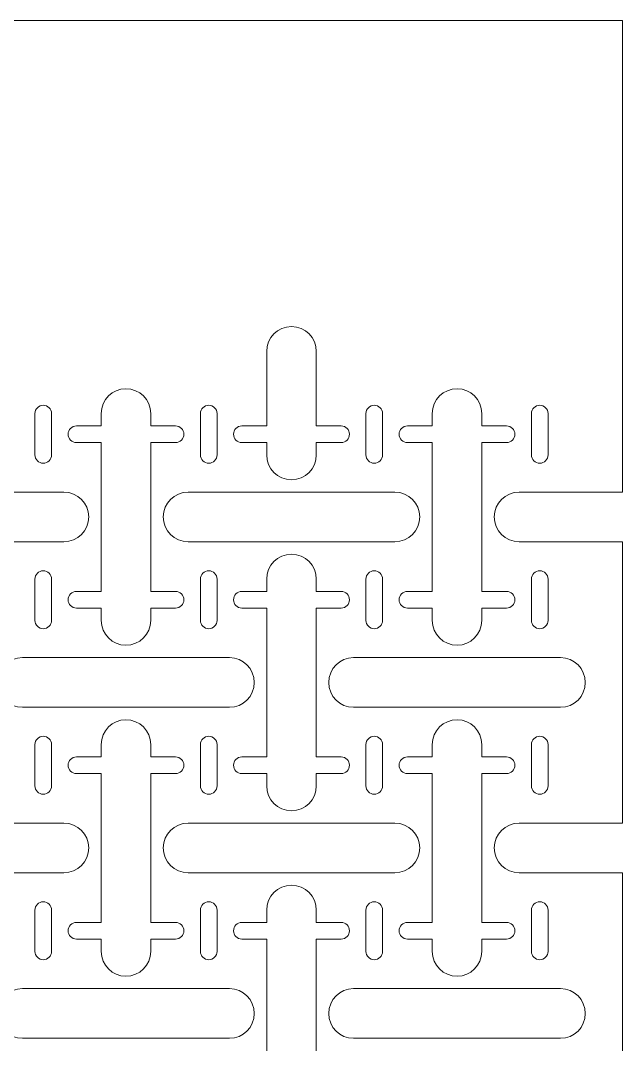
# Model space of a CAD drawing. Header units: metres. Extents: x 0 to 140, y 0 to 240.
# Drawn here: x 103.6 to 140, y 178.1 to 240 of the extents above; entities that cross this region are included whole.
import ezdxf

# ---------------------------------------------------------------- set-up
doc = ezdxf.new("R2010")
doc.units = ezdxf.units.M
doc.layers.add('TOP', color=1, linetype='Continuous', lineweight=0)

msp = doc.modelspace()

# ---------------------------------------------------------------- linework, layer by layer
at = {"layer": 'TOP'}
for p, q in [((140, 240), (0, 240)), ((140, 211.5), (140, 240)), ((118.5, 215.5), (118.5, 220)), ((121.5, 215.5), (121.5, 220)), ((104.5, 213.75), (104.5, 216.25)), ((104.5, 213.75), (104.5, 216.25)), ((104.5, 213.75), (104.5, 216.25)), ((104.5, 213.75), (104.5, 216.25)), ((104.5, 213.75), (104.5, 216.25)), ((104.5, 213.75), (104.5, 216.25)), ((104.5, 213.75), (104.5, 216.25)), ((104.5, 213.75), (104.5, 216.25)), ((104.5, 213.75), (104.5, 216.25)), ((104.5, 213.75), (104.5, 216.25)), ((104.5, 213.75), (104.5, 216.25)), ((104.5, 213.75), (104.5, 216.25)), ((104.5, 213.75), (104.5, 216.25)), ((105.5, 213.75), (105.5, 216.25)), ((105.5, 213.75), (105.5, 216.25)), ((105.5, 213.75), (105.5, 216.25)), ((105.5, 213.75), (105.5, 216.25)), ((105.5, 213.75), (105.5, 216.25)), ((105.5, 213.75), (105.5, 216.25)), ((105.5, 213.75), (105.5, 216.25)), ((105.5, 213.75), (105.5, 216.25)), ((105.5, 213.75), (105.5, 216.25)), ((105.5, 213.75), (105.5, 216.25)), ((105.5, 213.75), (105.5, 216.25)), ((105.5, 213.75), (105.5, 216.25)), ((105.5, 213.75), (105.5, 216.25)), ((108.5, 215.5), (108.5, 216.25)), ((111.5, 215.5), (111.5, 216.25)), ((114.5, 213.75), (114.5, 216.25)), ((114.5, 213.75), (114.5, 216.25)), ((114.5, 213.75), (114.5, 216.25)), ((114.5, 213.75), (114.5, 216.25)), ((114.5, 213.75), (114.5, 216.25)), ((114.5, 213.75), (114.5, 216.25)), ((114.5, 213.75), (114.5, 216.25)), ((114.5, 213.75), (114.5, 216.25)), ((114.5, 213.75), (114.5, 216.25)), ((114.5, 213.75), (114.5, 216.25)), ((114.5, 213.75), (114.5, 216.25)), ((114.5, 213.75), (114.5, 216.25)), ((114.5, 213.75), (114.5, 216.25)), ((115.5, 213.75), (115.5, 216.25)), ((115.5, 213.75), (115.5, 216.25)), ((115.5, 213.75), (115.5, 216.25)), ((115.5, 213.75), (115.5, 216.25)), ((115.5, 213.75), (115.5, 216.25)), ((115.5, 213.75), (115.5, 216.25)), ((115.5, 213.75), (115.5, 216.25)), ((115.5, 213.75), (115.5, 216.25)), ((115.5, 213.75), (115.5, 216.25)), ((115.5, 213.75), (115.5, 216.25)), ((115.5, 213.75), (115.5, 216.25)), ((115.5, 213.75), (115.5, 216.25)), ((115.5, 213.75), (115.5, 216.25)), ((124.5, 213.75), (124.5, 216.25)), ((124.5, 213.75), (124.5, 216.25)), ((124.5, 213.75), (124.5, 216.25)), ((124.5, 213.75), (124.5, 216.25)), ((124.5, 213.75), (124.5, 216.25)), ((124.5, 213.75), (124.5, 216.25)), ((124.5, 213.75), (124.5, 216.25)), ((124.5, 213.75), (124.5, 216.25)), ((124.5, 213.75), (124.5, 216.25)), ((124.5, 213.75), (124.5, 216.25)), ((124.5, 213.75), (124.5, 216.25)), ((124.5, 213.75), (124.5, 216.25)), ((124.5, 213.75), (124.5, 216.25)), ((125.5, 213.75), (125.5, 216.25)), ((125.5, 213.75), (125.5, 216.25)), ((125.5, 213.75), (125.5, 216.25)), ((125.5, 213.75), (125.5, 216.25)), ((125.5, 213.75), (125.5, 216.25)), ((125.5, 213.75), (125.5, 216.25)), ((125.5, 213.75), (125.5, 216.25)), ((125.5, 213.75), (125.5, 216.25)), ((125.5, 213.75), (125.5, 216.25)), ((125.5, 213.75), (125.5, 216.25)), ((125.5, 213.75), (125.5, 216.25)), ((125.5, 213.75), (125.5, 216.25)), ((125.5, 213.75), (125.5, 216.25)), ((128.5, 215.5), (128.5, 216.25)), ((131.5, 215.5), (131.5, 216.25)), ((134.5, 213.75), (134.5, 216.25)), ((134.5, 213.75), (134.5, 216.25)), ((134.5, 213.75), (134.5, 216.25)), ((134.5, 213.75), (134.5, 216.25)), ((134.5, 213.75), (134.5, 216.25)), ((134.5, 213.75), (134.5, 216.25)), ((134.5, 213.75), (134.5, 216.25)), ((134.5, 213.75), (134.5, 216.25)), ((134.5, 213.75), (134.5, 216.25)), ((134.5, 213.75), (134.5, 216.25)), ((134.5, 213.75), (134.5, 216.25)), ((134.5, 213.75), (134.5, 216.25)), ((134.5, 213.75), (134.5, 216.25)), ((135.5, 213.75), (135.5, 216.25)), ((135.5, 213.75), (135.5, 216.25)), ((135.5, 213.75), (135.5, 216.25)), ((135.5, 213.75), (135.5, 216.25)), ((135.5, 213.75), (135.5, 216.25)), ((135.5, 213.75), (135.5, 216.25)), ((135.5, 213.75), (135.5, 216.25)), ((135.5, 213.75), (135.5, 216.25)), ((135.5, 213.75), (135.5, 216.25)), ((135.5, 213.75), (135.5, 216.25)), ((135.5, 213.75), (135.5, 216.25)), ((135.5, 213.75), (135.5, 216.25)), ((135.5, 213.75), (135.5, 216.25)), ((107, 215.5), (108.5, 215.5)), ((113, 215.5), (111.5, 215.5)), ((117, 215.5), (118.5, 215.5)), ((123, 215.5), (121.5, 215.5)), ((127, 215.5), (128.5, 215.5)), ((133, 215.5), (131.5, 215.5)), ((108.5, 214.5), (107, 214.5)), ((108.5, 205.5), (108.5, 214.5)), ((111.5, 205.5), (111.5, 214.5)), ((111.5, 214.5), (113, 214.5)), ((118.5, 214.5), (117, 214.5)), ((118.5, 213.75), (118.5, 214.5)), ((121.5, 213.75), (121.5, 214.5)), ((121.5, 214.5), (123, 214.5)), ((128.5, 214.5), (127, 214.5)), ((128.5, 205.5), (128.5, 214.5)), ((131.5, 205.5), (131.5, 214.5)), ((131.5, 214.5), (133, 214.5)), ((93.75, 211.5), (106.25, 211.5)), ((113.75, 211.5), (126.25, 211.5)), ((133.75, 211.5), (140, 211.5)), ((93.75, 208.5), (106.25, 208.5)), ((113.75, 208.5), (126.25, 208.5)), ((133.75, 208.5), (140, 208.5)), ((140, 191.5), (140, 208.5)), ((104.5, 203.75), (104.5, 206.25)), ((104.5, 203.75), (104.5, 206.25)), ((104.5, 203.75), (104.5, 206.25)), ((104.5, 203.75), (104.5, 206.25)), ((104.5, 203.75), (104.5, 206.25)), ((104.5, 203.75), (104.5, 206.25)), ((104.5, 203.75), (104.5, 206.25)), ((104.5, 203.75), (104.5, 206.25)), ((104.5, 203.75), (104.5, 206.25)), ((104.5, 203.75), (104.5, 206.25)), ((104.5, 203.75), (104.5, 206.25)), ((104.5, 203.75), (104.5, 206.25)), ((104.5, 203.75), (104.5, 206.25)), ((105.5, 203.75), (105.5, 206.25)), ((105.5, 203.75), (105.5, 206.25)), ((105.5, 203.75), (105.5, 206.25)), ((105.5, 203.75), (105.5, 206.25)), ((105.5, 203.75), (105.5, 206.25)), ((105.5, 203.75), (105.5, 206.25)), ((105.5, 203.75), (105.5, 206.25)), ((105.5, 203.75), (105.5, 206.25)), ((105.5, 203.75), (105.5, 206.25)), ((105.5, 203.75), (105.5, 206.25)), ((105.5, 203.75), (105.5, 206.25)), ((105.5, 203.75), (105.5, 206.25)), ((105.5, 203.75), (105.5, 206.25)), ((114.5, 203.75), (114.5, 206.25)), ((114.5, 203.75), (114.5, 206.25)), ((114.5, 203.75), (114.5, 206.25)), ((114.5, 203.75), (114.5, 206.25)), ((114.5, 203.75), (114.5, 206.25)), ((114.5, 203.75), (114.5, 206.25)), ((114.5, 203.75), (114.5, 206.25)), ((114.5, 203.75), (114.5, 206.25)), ((114.5, 203.75), (114.5, 206.25)), ((114.5, 203.75), (114.5, 206.25)), ((114.5, 203.75), (114.5, 206.25)), ((114.5, 203.75), (114.5, 206.25)), ((114.5, 203.75), (114.5, 206.25)), ((115.5, 203.75), (115.5, 206.25)), ((115.5, 203.75), (115.5, 206.25)), ((115.5, 203.75), (115.5, 206.25)), ((115.5, 203.75), (115.5, 206.25)), ((115.5, 203.75), (115.5, 206.25)), ((115.5, 203.75), (115.5, 206.25)), ((115.5, 203.75), (115.5, 206.25)), ((115.5, 203.75), (115.5, 206.25)), ((115.5, 203.75), (115.5, 206.25)), ((115.5, 203.75), (115.5, 206.25)), ((115.5, 203.75), (115.5, 206.25)), ((115.5, 203.75), (115.5, 206.25)), ((115.5, 203.75), (115.5, 206.25)), ((118.5, 205.5), (118.5, 206.25)), ((121.5, 205.5), (121.5, 206.25)), ((124.5, 203.75), (124.5, 206.25)), ((124.5, 203.75), (124.5, 206.25)), ((124.5, 203.75), (124.5, 206.25)), ((124.5, 203.75), (124.5, 206.25)), ((124.5, 203.75), (124.5, 206.25)), ((124.5, 203.75), (124.5, 206.25)), ((124.5, 203.75), (124.5, 206.25)), ((124.5, 203.75), (124.5, 206.25)), ((124.5, 203.75), (124.5, 206.25)), ((124.5, 203.75), (124.5, 206.25)), ((124.5, 203.75), (124.5, 206.25)), ((124.5, 203.75), (124.5, 206.25)), ((124.5, 203.75), (124.5, 206.25)), ((125.5, 203.75), (125.5, 206.25)), ((125.5, 203.75), (125.5, 206.25)), ((125.5, 203.75), (125.5, 206.25)), ((125.5, 203.75), (125.5, 206.25)), ((125.5, 203.75), (125.5, 206.25)), ((125.5, 203.75), (125.5, 206.25)), ((125.5, 203.75), (125.5, 206.25)), ((125.5, 203.75), (125.5, 206.25)), ((125.5, 203.75), (125.5, 206.25)), ((125.5, 203.75), (125.5, 206.25)), ((125.5, 203.75), (125.5, 206.25)), ((125.5, 203.75), (125.5, 206.25)), ((125.5, 203.75), (125.5, 206.25)), ((134.5, 203.75), (134.5, 206.25)), ((134.5, 203.75), (134.5, 206.25)), ((134.5, 203.75), (134.5, 206.25)), ((134.5, 203.75), (134.5, 206.25)), ((134.5, 203.75), (134.5, 206.25)), ((134.5, 203.75), (134.5, 206.25)), ((134.5, 203.75), (134.5, 206.25)), ((134.5, 203.75), (134.5, 206.25)), ((134.5, 203.75), (134.5, 206.25)), ((134.5, 203.75), (134.5, 206.25)), ((134.5, 203.75), (134.5, 206.25)), ((134.5, 203.75), (134.5, 206.25)), ((134.5, 203.75), (134.5, 206.25)), ((135.5, 203.75), (135.5, 206.25)), ((135.5, 203.75), (135.5, 206.25)), ((135.5, 203.75), (135.5, 206.25)), ((135.5, 203.75), (135.5, 206.25)), ((135.5, 203.75), (135.5, 206.25)), ((135.5, 203.75), (135.5, 206.25)), ((135.5, 203.75), (135.5, 206.25)), ((135.5, 203.75), (135.5, 206.25)), ((135.5, 203.75), (135.5, 206.25)), ((135.5, 203.75), (135.5, 206.25)), ((135.5, 203.75), (135.5, 206.25)), ((135.5, 203.75), (135.5, 206.25)), ((135.5, 203.75), (135.5, 206.25)), ((107, 205.5), (108.5, 205.5)), ((113, 205.5), (111.5, 205.5)), ((117, 205.5), (118.5, 205.5)), ((123, 205.5), (121.5, 205.5)), ((127, 205.5), (128.5, 205.5)), ((133, 205.5), (131.5, 205.5)), ((108.5, 204.5), (107, 204.5)), ((108.5, 203.75), (108.5, 204.5)), ((111.5, 203.75), (111.5, 204.5)), ((111.5, 204.5), (113, 204.5)), ((118.5, 204.5), (117, 204.5)), ((118.5, 195.5), (118.5, 204.5)), ((121.5, 195.5), (121.5, 204.5)), ((121.5, 204.5), (123, 204.5)), ((128.5, 204.5), (127, 204.5)), ((128.5, 203.75), (128.5, 204.5)), ((131.5, 203.75), (131.5, 204.5)), ((131.5, 204.5), (133, 204.5)), ((103.75, 201.5), (116.25, 201.5)), ((123.75, 201.5), (136.25, 201.5)), ((103.75, 198.5), (116.25, 198.5)), ((123.75, 198.5), (136.25, 198.5)), ((104.5, 193.75), (104.5, 196.25)), ((104.5, 193.75), (104.5, 196.25)), ((104.5, 193.75), (104.5, 196.25)), ((104.5, 193.75), (104.5, 196.25)), ((104.5, 193.75), (104.5, 196.25)), ((104.5, 193.75), (104.5, 196.25)), ((104.5, 193.75), (104.5, 196.25)), ((104.5, 193.75), (104.5, 196.25)), ((104.5, 193.75), (104.5, 196.25)), ((104.5, 193.75), (104.5, 196.25)), ((104.5, 193.75), (104.5, 196.25)), ((104.5, 193.75), (104.5, 196.25)), ((104.5, 193.75), (104.5, 196.25)), ((105.5, 193.75), (105.5, 196.25)), ((105.5, 193.75), (105.5, 196.25)), ((105.5, 193.75), (105.5, 196.25)), ((105.5, 193.75), (105.5, 196.25)), ((105.5, 193.75), (105.5, 196.25)), ((105.5, 193.75), (105.5, 196.25)), ((105.5, 193.75), (105.5, 196.25)), ((105.5, 193.75), (105.5, 196.25)), ((105.5, 193.75), (105.5, 196.25)), ((105.5, 193.75), (105.5, 196.25)), ((105.5, 193.75), (105.5, 196.25)), ((105.5, 193.75), (105.5, 196.25)), ((105.5, 193.75), (105.5, 196.25)), ((108.5, 195.5), (108.5, 196.25)), ((111.5, 195.5), (111.5, 196.25)), ((114.5, 193.75), (114.5, 196.25)), ((114.5, 193.75), (114.5, 196.25)), ((114.5, 193.75), (114.5, 196.25)), ((114.5, 193.75), (114.5, 196.25)), ((114.5, 193.75), (114.5, 196.25)), ((114.5, 193.75), (114.5, 196.25)), ((114.5, 193.75), (114.5, 196.25)), ((114.5, 193.75), (114.5, 196.25)), ((114.5, 193.75), (114.5, 196.25)), ((114.5, 193.75), (114.5, 196.25)), ((114.5, 193.75), (114.5, 196.25)), ((114.5, 193.75), (114.5, 196.25)), ((114.5, 193.75), (114.5, 196.25)), ((115.5, 193.75), (115.5, 196.25)), ((115.5, 193.75), (115.5, 196.25)), ((115.5, 193.75), (115.5, 196.25)), ((115.5, 193.75), (115.5, 196.25)), ((115.5, 193.75), (115.5, 196.25)), ((115.5, 193.75), (115.5, 196.25)), ((115.5, 193.75), (115.5, 196.25)), ((115.5, 193.75), (115.5, 196.25)), ((115.5, 193.75), (115.5, 196.25)), ((115.5, 193.75), (115.5, 196.25)), ((115.5, 193.75), (115.5, 196.25)), ((115.5, 193.75), (115.5, 196.25)), ((115.5, 193.75), (115.5, 196.25)), ((124.5, 193.75), (124.5, 196.25)), ((124.5, 193.75), (124.5, 196.25)), ((124.5, 193.75), (124.5, 196.25)), ((124.5, 193.75), (124.5, 196.25)), ((124.5, 193.75), (124.5, 196.25)), ((124.5, 193.75), (124.5, 196.25)), ((124.5, 193.75), (124.5, 196.25)), ((124.5, 193.75), (124.5, 196.25)), ((124.5, 193.75), (124.5, 196.25)), ((124.5, 193.75), (124.5, 196.25)), ((124.5, 193.75), (124.5, 196.25)), ((124.5, 193.75), (124.5, 196.25)), ((124.5, 193.75), (124.5, 196.25)), ((125.5, 193.75), (125.5, 196.25)), ((125.5, 193.75), (125.5, 196.25)), ((125.5, 193.75), (125.5, 196.25)), ((125.5, 193.75), (125.5, 196.25)), ((125.5, 193.75), (125.5, 196.25)), ((125.5, 193.75), (125.5, 196.25)), ((125.5, 193.75), (125.5, 196.25)), ((125.5, 193.75), (125.5, 196.25)), ((125.5, 193.75), (125.5, 196.25)), ((125.5, 193.75), (125.5, 196.25)), ((125.5, 193.75), (125.5, 196.25)), ((125.5, 193.75), (125.5, 196.25)), ((125.5, 193.75), (125.5, 196.25)), ((128.5, 195.5), (128.5, 196.25)), ((131.5, 195.5), (131.5, 196.25)), ((134.5, 193.75), (134.5, 196.25)), ((134.5, 193.75), (134.5, 196.25)), ((134.5, 193.75), (134.5, 196.25)), ((134.5, 193.75), (134.5, 196.25)), ((134.5, 193.75), (134.5, 196.25)), ((134.5, 193.75), (134.5, 196.25)), ((134.5, 193.75), (134.5, 196.25)), ((134.5, 193.75), (134.5, 196.25)), ((134.5, 193.75), (134.5, 196.25)), ((134.5, 193.75), (134.5, 196.25)), ((134.5, 193.75), (134.5, 196.25)), ((134.5, 193.75), (134.5, 196.25)), ((134.5, 193.75), (134.5, 196.25)), ((135.5, 193.75), (135.5, 196.25)), ((135.5, 193.75), (135.5, 196.25)), ((135.5, 193.75), (135.5, 196.25)), ((135.5, 193.75), (135.5, 196.25)), ((135.5, 193.75), (135.5, 196.25)), ((135.5, 193.75), (135.5, 196.25)), ((135.5, 193.75), (135.5, 196.25)), ((135.5, 193.75), (135.5, 196.25)), ((135.5, 193.75), (135.5, 196.25)), ((135.5, 193.75), (135.5, 196.25)), ((135.5, 193.75), (135.5, 196.25)), ((135.5, 193.75), (135.5, 196.25)), ((135.5, 193.75), (135.5, 196.25)), ((107, 195.5), (108.5, 195.5)), ((113, 195.5), (111.5, 195.5)), ((117, 195.5), (118.5, 195.5)), ((123, 195.5), (121.5, 195.5)), ((127, 195.5), (128.5, 195.5)), ((133, 195.5), (131.5, 195.5)), ((108.5, 194.5), (107, 194.5)), ((108.5, 185.5), (108.5, 194.5)), ((111.5, 185.5), (111.5, 194.5)), ((111.5, 194.5), (113, 194.5)), ((118.5, 194.5), (117, 194.5)), ((118.5, 193.75), (118.5, 194.5)), ((121.5, 193.75), (121.5, 194.5)), ((121.5, 194.5), (123, 194.5)), ((128.5, 194.5), (127, 194.5)), ((128.5, 185.5), (128.5, 194.5)), ((131.5, 185.5), (131.5, 194.5)), ((131.5, 194.5), (133, 194.5)), ((93.75, 191.5), (106.25, 191.5)), ((113.75, 191.5), (126.25, 191.5)), ((133.75, 191.5), (140, 191.5)), ((93.75, 188.5), (106.25, 188.5)), ((113.75, 188.5), (126.25, 188.5)), ((133.75, 188.5), (140, 188.5)), ((140, 171.5), (140, 188.5)), ((104.5, 183.75), (104.5, 186.25)), ((104.5, 183.75), (104.5, 186.25)), ((104.5, 183.75), (104.5, 186.25)), ((104.5, 183.75), (104.5, 186.25)), ((104.5, 183.75), (104.5, 186.25)), ((104.5, 183.75), (104.5, 186.25)), ((104.5, 183.75), (104.5, 186.25)), ((104.5, 183.75), (104.5, 186.25)), ((104.5, 183.75), (104.5, 186.25)), ((104.5, 183.75), (104.5, 186.25)), ((104.5, 183.75), (104.5, 186.25)), ((104.5, 183.75), (104.5, 186.25)), ((104.5, 183.75), (104.5, 186.25)), ((105.5, 183.75), (105.5, 186.25)), ((105.5, 183.75), (105.5, 186.25)), ((105.5, 183.75), (105.5, 186.25)), ((105.5, 183.75), (105.5, 186.25)), ((105.5, 183.75), (105.5, 186.25)), ((105.5, 183.75), (105.5, 186.25)), ((105.5, 183.75), (105.5, 186.25)), ((105.5, 183.75), (105.5, 186.25)), ((105.5, 183.75), (105.5, 186.25)), ((105.5, 183.75), (105.5, 186.25)), ((105.5, 183.75), (105.5, 186.25)), ((105.5, 183.75), (105.5, 186.25)), ((105.5, 183.75), (105.5, 186.25)), ((114.5, 183.75), (114.5, 186.25)), ((114.5, 183.75), (114.5, 186.25)), ((114.5, 183.75), (114.5, 186.25)), ((114.5, 183.75), (114.5, 186.25)), ((114.5, 183.75), (114.5, 186.25)), ((114.5, 183.75), (114.5, 186.25)), ((114.5, 183.75), (114.5, 186.25)), ((114.5, 183.75), (114.5, 186.25)), ((114.5, 183.75), (114.5, 186.25)), ((114.5, 183.75), (114.5, 186.25)), ((114.5, 183.75), (114.5, 186.25)), ((114.5, 183.75), (114.5, 186.25)), ((114.5, 183.75), (114.5, 186.25)), ((115.5, 183.75), (115.5, 186.25)), ((115.5, 183.75), (115.5, 186.25)), ((115.5, 183.75), (115.5, 186.25)), ((115.5, 183.75), (115.5, 186.25)), ((115.5, 183.75), (115.5, 186.25)), ((115.5, 183.75), (115.5, 186.25)), ((115.5, 183.75), (115.5, 186.25)), ((115.5, 183.75), (115.5, 186.25)), ((115.5, 183.75), (115.5, 186.25)), ((115.5, 183.75), (115.5, 186.25)), ((115.5, 183.75), (115.5, 186.25)), ((115.5, 183.75), (115.5, 186.25)), ((115.5, 183.75), (115.5, 186.25)), ((118.5, 185.5), (118.5, 186.25)), ((121.5, 185.5), (121.5, 186.25)), ((124.5, 183.75), (124.5, 186.25)), ((124.5, 183.75), (124.5, 186.25)), ((124.5, 183.75), (124.5, 186.25)), ((124.5, 183.75), (124.5, 186.25)), ((124.5, 183.75), (124.5, 186.25)), ((124.5, 183.75), (124.5, 186.25)), ((124.5, 183.75), (124.5, 186.25)), ((124.5, 183.75), (124.5, 186.25)), ((124.5, 183.75), (124.5, 186.25)), ((124.5, 183.75), (124.5, 186.25)), ((124.5, 183.75), (124.5, 186.25)), ((124.5, 183.75), (124.5, 186.25)), ((124.5, 183.75), (124.5, 186.25)), ((125.5, 183.75), (125.5, 186.25)), ((125.5, 183.75), (125.5, 186.25)), ((125.5, 183.75), (125.5, 186.25)), ((125.5, 183.75), (125.5, 186.25)), ((125.5, 183.75), (125.5, 186.25)), ((125.5, 183.75), (125.5, 186.25)), ((125.5, 183.75), (125.5, 186.25)), ((125.5, 183.75), (125.5, 186.25)), ((125.5, 183.75), (125.5, 186.25)), ((125.5, 183.75), (125.5, 186.25)), ((125.5, 183.75), (125.5, 186.25)), ((125.5, 183.75), (125.5, 186.25)), ((125.5, 183.75), (125.5, 186.25)), ((134.5, 183.75), (134.5, 186.25)), ((134.5, 183.75), (134.5, 186.25)), ((134.5, 183.75), (134.5, 186.25)), ((134.5, 183.75), (134.5, 186.25)), ((134.5, 183.75), (134.5, 186.25)), ((134.5, 183.75), (134.5, 186.25)), ((134.5, 183.75), (134.5, 186.25)), ((134.5, 183.75), (134.5, 186.25)), ((134.5, 183.75), (134.5, 186.25)), ((134.5, 183.75), (134.5, 186.25)), ((134.5, 183.75), (134.5, 186.25)), ((134.5, 183.75), (134.5, 186.25)), ((134.5, 183.75), (134.5, 186.25)), ((135.5, 183.75), (135.5, 186.25)), ((135.5, 183.75), (135.5, 186.25)), ((135.5, 183.75), (135.5, 186.25)), ((135.5, 183.75), (135.5, 186.25)), ((135.5, 183.75), (135.5, 186.25)), ((135.5, 183.75), (135.5, 186.25)), ((135.5, 183.75), (135.5, 186.25)), ((135.5, 183.75), (135.5, 186.25)), ((135.5, 183.75), (135.5, 186.25)), ((135.5, 183.75), (135.5, 186.25)), ((135.5, 183.75), (135.5, 186.25)), ((135.5, 183.75), (135.5, 186.25)), ((135.5, 183.75), (135.5, 186.25)), ((107, 185.5), (108.5, 185.5)), ((113, 185.5), (111.5, 185.5)), ((117, 185.5), (118.5, 185.5)), ((123, 185.5), (121.5, 185.5)), ((127, 185.5), (128.5, 185.5)), ((133, 185.5), (131.5, 185.5)), ((108.5, 184.5), (107, 184.5)), ((108.5, 183.75), (108.5, 184.5)), ((111.5, 183.75), (111.5, 184.5)), ((111.5, 184.5), (113, 184.5)), ((118.5, 184.5), (117, 184.5)), ((118.5, 175.5), (118.5, 184.5)), ((121.5, 175.5), (121.5, 184.5)), ((121.5, 184.5), (123, 184.5)), ((128.5, 184.5), (127, 184.5)), ((128.5, 183.75), (128.5, 184.5)), ((131.5, 183.75), (131.5, 184.5)), ((131.5, 184.5), (133, 184.5)), ((103.75, 181.5), (116.25, 181.5)), ((123.75, 181.5), (136.25, 181.5)), ((103.75, 178.5), (116.25, 178.5)), ((123.75, 178.5), (136.25, 178.5))]:
    msp.add_line(p, q, dxfattribs=at)
for centre, radius, start, end in [((120, 220), 1.5, 0, 180), ((110, 216.25), 1.5, 0, 180), ((130, 216.25), 1.5, 0, 180), ((105, 216.25), 0.5, 0, 180), ((105, 216.25), 0.5, 0, 180), ((105, 216.25), 0.5, 0, 180), ((105, 216.25), 0.5, 0, 180), ((105, 216.25), 0.5, 0, 180), ((105, 216.25), 0.5, 0, 180), ((105, 216.25), 0.5, 0, 180), ((105, 216.25), 0.5, 0, 180), ((105, 216.25), 0.5, 0, 180), ((105, 216.25), 0.5, 0, 180), ((105, 216.25), 0.5, 0, 180), ((105, 216.25), 0.5, 0, 180), ((105, 216.25), 0.5, 0, 180), ((115, 216.25), 0.5, 0, 180), ((115, 216.25), 0.5, 0, 180), ((115, 216.25), 0.5, 0, 180), ((115, 216.25), 0.5, 0, 180), ((115, 216.25), 0.5, 0, 180), ((115, 216.25), 0.5, 0, 180), ((115, 216.25), 0.5, 0, 180), ((115, 216.25), 0.5, 0, 180), ((115, 216.25), 0.5, 0, 180), ((115, 216.25), 0.5, 0, 180), ((115, 216.25), 0.5, 0, 180), ((115, 216.25), 0.5, 0, 180), ((115, 216.25), 0.5, 0, 180), ((125, 216.25), 0.5, 0, 180), ((125, 216.25), 0.5, 0, 180), ((125, 216.25), 0.5, 0, 180), ((125, 216.25), 0.5, 0, 180), ((125, 216.25), 0.5, 0, 180), ((125, 216.25), 0.5, 0, 180), ((125, 216.25), 0.5, 0, 180), ((125, 216.25), 0.5, 0, 180), ((125, 216.25), 0.5, 0, 180), ((125, 216.25), 0.5, 0, 180), ((125, 216.25), 0.5, 0, 180), ((125, 216.25), 0.5, 0, 180), ((125, 216.25), 0.5, 0, 180), ((135, 216.25), 0.5, 0, 180), ((135, 216.25), 0.5, 0, 180), ((135, 216.25), 0.5, 0, 180), ((135, 216.25), 0.5, 0, 180), ((135, 216.25), 0.5, 0, 180), ((135, 216.25), 0.5, 0, 180), ((135, 216.25), 0.5, 0, 180), ((135, 216.25), 0.5, 0, 180), ((135, 216.25), 0.5, 0, 180), ((135, 216.25), 0.5, 0, 180), ((135, 216.25), 0.5, 0, 180), ((135, 216.25), 0.5, 0, 180), ((135, 216.25), 0.5, 0, 180), ((107, 215), 0.5, -270, -90), ((113, 215), 0.5, -90, 90), ((117, 215), 0.5, -270, -90), ((123, 215), 0.5, -90, 90), ((127, 215), 0.5, -270, -90), ((133, 215), 0.5, -90, 90), ((105, 213.75), 0.5, -180, 0), ((105, 213.75), 0.5, -180, 0), ((105, 213.75), 0.5, -180, 0), ((105, 213.75), 0.5, -180, 0), ((105, 213.75), 0.5, -180, 0), ((105, 213.75), 0.5, -180, 0), ((105, 213.75), 0.5, -180, 0), ((105, 213.75), 0.5, -180, 0), ((105, 213.75), 0.5, -180, 0), ((105, 213.75), 0.5, -180, 0), ((105, 213.75), 0.5, -180, 0), ((105, 213.75), 0.5, -180, 0), ((105, 213.75), 0.5, -180, 0), ((115, 213.75), 0.5, -180, 0), ((115, 213.75), 0.5, -180, 0), ((115, 213.75), 0.5, -180, 0), ((115, 213.75), 0.5, -180, 0), ((115, 213.75), 0.5, -180, 0), ((115, 213.75), 0.5, -180, 0), ((115, 213.75), 0.5, -180, 0), ((115, 213.75), 0.5, -180, 0), ((115, 213.75), 0.5, -180, 0), ((115, 213.75), 0.5, -180, 0), ((115, 213.75), 0.5, -180, 0), ((115, 213.75), 0.5, -180, 0), ((115, 213.75), 0.5, -180, 0), ((120, 213.75), 1.5, -180, 0), ((125, 213.75), 0.5, -180, 0), ((125, 213.75), 0.5, -180, 0), ((125, 213.75), 0.5, -180, 0), ((125, 213.75), 0.5, -180, 0), ((125, 213.75), 0.5, -180, 0), ((125, 213.75), 0.5, -180, 0), ((125, 213.75), 0.5, -180, 0), ((125, 213.75), 0.5, -180, 0), ((125, 213.75), 0.5, -180, 0), ((125, 213.75), 0.5, -180, 0), ((125, 213.75), 0.5, -180, 0), ((125, 213.75), 0.5, -180, 0), ((125, 213.75), 0.5, -180, 0), ((135, 213.75), 0.5, -180, 0), ((135, 213.75), 0.5, -180, 0), ((135, 213.75), 0.5, -180, 0), ((135, 213.75), 0.5, -180, 0), ((135, 213.75), 0.5, -180, 0), ((135, 213.75), 0.5, -180, 0), ((135, 213.75), 0.5, -180, 0), ((135, 213.75), 0.5, -180, 0), ((135, 213.75), 0.5, -180, 0), ((135, 213.75), 0.5, -180, 0), ((135, 213.75), 0.5, -180, 0), ((135, 213.75), 0.5, -180, 0), ((135, 213.75), 0.5, -180, 0), ((106.25, 210), 1.5, -90, 90), ((113.75, 210), 1.5, -270, -90), ((126.25, 210), 1.5, -90, 90), ((133.75, 210), 1.5, -270, -90), ((120, 206.25), 1.5, 0, 180), ((105, 206.25), 0.5, 0, 180), ((105, 206.25), 0.5, 0, 180), ((105, 206.25), 0.5, 0, 180), ((105, 206.25), 0.5, 0, 180), ((105, 206.25), 0.5, 0, 180), ((105, 206.25), 0.5, 0, 180), ((105, 206.25), 0.5, 0, 180), ((105, 206.25), 0.5, 0, 180), ((105, 206.25), 0.5, 0, 180), ((105, 206.25), 0.5, 0, 180), ((105, 206.25), 0.5, 0, 180), ((105, 206.25), 0.5, 0, 180), ((105, 206.25), 0.5, 0, 180), ((115, 206.25), 0.5, 0, 180), ((115, 206.25), 0.5, 0, 180), ((115, 206.25), 0.5, 0, 180), ((115, 206.25), 0.5, 0, 180), ((115, 206.25), 0.5, 0, 180), ((115, 206.25), 0.5, 0, 180), ((115, 206.25), 0.5, 0, 180), ((115, 206.25), 0.5, 0, 180), ((115, 206.25), 0.5, 0, 180), ((115, 206.25), 0.5, 0, 180), ((115, 206.25), 0.5, 0, 180), ((115, 206.25), 0.5, 0, 180), ((115, 206.25), 0.5, 0, 180), ((125, 206.25), 0.5, 0, 180), ((125, 206.25), 0.5, 0, 180), ((125, 206.25), 0.5, 0, 180), ((125, 206.25), 0.5, 0, 180), ((125, 206.25), 0.5, 0, 180), ((125, 206.25), 0.5, 0, 180), ((125, 206.25), 0.5, 0, 180), ((125, 206.25), 0.5, 0, 180), ((125, 206.25), 0.5, 0, 180), ((125, 206.25), 0.5, 0, 180), ((125, 206.25), 0.5, 0, 180), ((125, 206.25), 0.5, 0, 180), ((125, 206.25), 0.5, 0, 180), ((135, 206.25), 0.5, 0, 180), ((135, 206.25), 0.5, 0, 180), ((135, 206.25), 0.5, 0, 180), ((135, 206.25), 0.5, 0, 180), ((135, 206.25), 0.5, 0, 180), ((135, 206.25), 0.5, 0, 180), ((135, 206.25), 0.5, 0, 180), ((135, 206.25), 0.5, 0, 180), ((135, 206.25), 0.5, 0, 180), ((135, 206.25), 0.5, 0, 180), ((135, 206.25), 0.5, 0, 180), ((135, 206.25), 0.5, 0, 180), ((135, 206.25), 0.5, 0, 180), ((107, 205), 0.5, -270, -90), ((113, 205), 0.5, -90, 90), ((117, 205), 0.5, -270, -90), ((123, 205), 0.5, -90, 90), ((127, 205), 0.5, -270, -90), ((133, 205), 0.5, -90, 90), ((105, 203.75), 0.5, -180, 0), ((105, 203.75), 0.5, -180, 0), ((105, 203.75), 0.5, -180, 0), ((105, 203.75), 0.5, -180, 0), ((105, 203.75), 0.5, -180, 0), ((105, 203.75), 0.5, -180, 0), ((105, 203.75), 0.5, -180, 0), ((105, 203.75), 0.5, -180, 0), ((105, 203.75), 0.5, -180, 0), ((105, 203.75), 0.5, -180, 0), ((105, 203.75), 0.5, -180, 0), ((105, 203.75), 0.5, -180, 0), ((105, 203.75), 0.5, -180, 0), ((110, 203.75), 1.5, -180, 0), ((115, 203.75), 0.5, -180, 0), ((115, 203.75), 0.5, -180, 0), ((115, 203.75), 0.5, -180, 0), ((115, 203.75), 0.5, -180, 0), ((115, 203.75), 0.5, -180, 0), ((115, 203.75), 0.5, -180, 0), ((115, 203.75), 0.5, -180, 0), ((115, 203.75), 0.5, -180, 0), ((115, 203.75), 0.5, -180, 0), ((115, 203.75), 0.5, -180, 0), ((115, 203.75), 0.5, -180, 0), ((115, 203.75), 0.5, -180, 0), ((115, 203.75), 0.5, -180, 0), ((125, 203.75), 0.5, -180, 0), ((125, 203.75), 0.5, -180, 0), ((125, 203.75), 0.5, -180, 0), ((125, 203.75), 0.5, -180, 0), ((125, 203.75), 0.5, -180, 0), ((125, 203.75), 0.5, -180, 0), ((125, 203.75), 0.5, -180, 0), ((125, 203.75), 0.5, -180, 0), ((125, 203.75), 0.5, -180, 0), ((125, 203.75), 0.5, -180, 0), ((125, 203.75), 0.5, -180, 0), ((125, 203.75), 0.5, -180, 0), ((125, 203.75), 0.5, -180, 0), ((130, 203.75), 1.5, -180, 0), ((135, 203.75), 0.5, -180, 0), ((135, 203.75), 0.5, -180, 0), ((135, 203.75), 0.5, -180, 0), ((135, 203.75), 0.5, -180, 0), ((135, 203.75), 0.5, -180, 0), ((135, 203.75), 0.5, -180, 0), ((135, 203.75), 0.5, -180, 0), ((135, 203.75), 0.5, -180, 0), ((135, 203.75), 0.5, -180, 0), ((135, 203.75), 0.5, -180, 0), ((135, 203.75), 0.5, -180, 0), ((135, 203.75), 0.5, -180, 0), ((135, 203.75), 0.5, -180, 0), ((103.75, 200), 1.5, -270, -90), ((116.25, 200), 1.5, -90, 90), ((123.75, 200), 1.5, -270, -90), ((136.25, 200), 1.5, -90, 90), ((110, 196.25), 1.5, 0, 180), ((130, 196.25), 1.5, 0, 180), ((105, 196.25), 0.5, 0, 180), ((105, 196.25), 0.5, 0, 180), ((105, 196.25), 0.5, 0, 180), ((105, 196.25), 0.5, 0, 180), ((105, 196.25), 0.5, 0, 180), ((105, 196.25), 0.5, 0, 180), ((105, 196.25), 0.5, 0, 180), ((105, 196.25), 0.5, 0, 180), ((105, 196.25), 0.5, 0, 180), ((105, 196.25), 0.5, 0, 180), ((105, 196.25), 0.5, 0, 180), ((105, 196.25), 0.5, 0, 180), ((105, 196.25), 0.5, 0, 180), ((115, 196.25), 0.5, 0, 180), ((115, 196.25), 0.5, 0, 180), ((115, 196.25), 0.5, 0, 180), ((115, 196.25), 0.5, 0, 180), ((115, 196.25), 0.5, 0, 180), ((115, 196.25), 0.5, 0, 180), ((115, 196.25), 0.5, 0, 180), ((115, 196.25), 0.5, 0, 180), ((115, 196.25), 0.5, 0, 180), ((115, 196.25), 0.5, 0, 180), ((115, 196.25), 0.5, 0, 180), ((115, 196.25), 0.5, 0, 180), ((115, 196.25), 0.5, 0, 180), ((125, 196.25), 0.5, 0, 180), ((125, 196.25), 0.5, 0, 180), ((125, 196.25), 0.5, 0, 180), ((125, 196.25), 0.5, 0, 180), ((125, 196.25), 0.5, 0, 180), ((125, 196.25), 0.5, 0, 180), ((125, 196.25), 0.5, 0, 180), ((125, 196.25), 0.5, 0, 180), ((125, 196.25), 0.5, 0, 180), ((125, 196.25), 0.5, 0, 180), ((125, 196.25), 0.5, 0, 180), ((125, 196.25), 0.5, 0, 180), ((125, 196.25), 0.5, 0, 180), ((135, 196.25), 0.5, 0, 180), ((135, 196.25), 0.5, 0, 180), ((135, 196.25), 0.5, 0, 180), ((135, 196.25), 0.5, 0, 180), ((135, 196.25), 0.5, 0, 180), ((135, 196.25), 0.5, 0, 180), ((135, 196.25), 0.5, 0, 180), ((135, 196.25), 0.5, 0, 180), ((135, 196.25), 0.5, 0, 180), ((135, 196.25), 0.5, 0, 180), ((135, 196.25), 0.5, 0, 180), ((135, 196.25), 0.5, 0, 180), ((135, 196.25), 0.5, 0, 180), ((107, 195), 0.5, -270, -90), ((113, 195), 0.5, -90, 90), ((117, 195), 0.5, -270, -90), ((123, 195), 0.5, -90, 90), ((127, 195), 0.5, -270, -90), ((133, 195), 0.5, -90, 90), ((105, 193.75), 0.5, -180, 0), ((105, 193.75), 0.5, -180, 0), ((105, 193.75), 0.5, -180, 0), ((105, 193.75), 0.5, -180, 0), ((105, 193.75), 0.5, -180, 0), ((105, 193.75), 0.5, -180, 0), ((105, 193.75), 0.5, -180, 0), ((105, 193.75), 0.5, -180, 0), ((105, 193.75), 0.5, -180, 0), ((105, 193.75), 0.5, -180, 0), ((105, 193.75), 0.5, -180, 0), ((105, 193.75), 0.5, -180, 0), ((105, 193.75), 0.5, -180, 0), ((115, 193.75), 0.5, -180, 0), ((115, 193.75), 0.5, -180, 0), ((115, 193.75), 0.5, -180, 0), ((115, 193.75), 0.5, -180, 0), ((115, 193.75), 0.5, -180, 0), ((115, 193.75), 0.5, -180, 0), ((115, 193.75), 0.5, -180, 0), ((115, 193.75), 0.5, -180, 0), ((115, 193.75), 0.5, -180, 0), ((115, 193.75), 0.5, -180, 0), ((115, 193.75), 0.5, -180, 0), ((115, 193.75), 0.5, -180, 0), ((115, 193.75), 0.5, -180, 0), ((120, 193.75), 1.5, -180, 0), ((125, 193.75), 0.5, -180, 0), ((125, 193.75), 0.5, -180, 0), ((125, 193.75), 0.5, -180, 0), ((125, 193.75), 0.5, -180, 0), ((125, 193.75), 0.5, -180, 0), ((125, 193.75), 0.5, -180, 0), ((125, 193.75), 0.5, -180, 0), ((125, 193.75), 0.5, -180, 0), ((125, 193.75), 0.5, -180, 0), ((125, 193.75), 0.5, -180, 0), ((125, 193.75), 0.5, -180, 0), ((125, 193.75), 0.5, -180, 0), ((125, 193.75), 0.5, -180, 0), ((135, 193.75), 0.5, -180, 0), ((135, 193.75), 0.5, -180, 0), ((135, 193.75), 0.5, -180, 0), ((135, 193.75), 0.5, -180, 0), ((135, 193.75), 0.5, -180, 0), ((135, 193.75), 0.5, -180, 0), ((135, 193.75), 0.5, -180, 0), ((135, 193.75), 0.5, -180, 0), ((135, 193.75), 0.5, -180, 0), ((135, 193.75), 0.5, -180, 0), ((135, 193.75), 0.5, -180, 0), ((135, 193.75), 0.5, -180, 0), ((135, 193.75), 0.5, -180, 0), ((106.25, 190), 1.5, -90, 90), ((113.75, 190), 1.5, -270, -90), ((126.25, 190), 1.5, -90, 90), ((133.75, 190), 1.5, -270, -90), ((120, 186.25), 1.5, 0, 180), ((105, 186.25), 0.5, 0, 180), ((105, 186.25), 0.5, 0, 180), ((105, 186.25), 0.5, 0, 180), ((105, 186.25), 0.5, 0, 180), ((105, 186.25), 0.5, 0, 180), ((105, 186.25), 0.5, 0, 180), ((105, 186.25), 0.5, 0, 180), ((105, 186.25), 0.5, 0, 180), ((105, 186.25), 0.5, 0, 180), ((105, 186.25), 0.5, 0, 180), ((105, 186.25), 0.5, 0, 180), ((105, 186.25), 0.5, 0, 180), ((105, 186.25), 0.5, 0, 180), ((115, 186.25), 0.5, 0, 180), ((115, 186.25), 0.5, 0, 180), ((115, 186.25), 0.5, 0, 180), ((115, 186.25), 0.5, 0, 180), ((115, 186.25), 0.5, 0, 180), ((115, 186.25), 0.5, 0, 180), ((115, 186.25), 0.5, 0, 180), ((115, 186.25), 0.5, 0, 180), ((115, 186.25), 0.5, 0, 180), ((115, 186.25), 0.5, 0, 180), ((115, 186.25), 0.5, 0, 180), ((115, 186.25), 0.5, 0, 180), ((115, 186.25), 0.5, 0, 180), ((125, 186.25), 0.5, 0, 180), ((125, 186.25), 0.5, 0, 180), ((125, 186.25), 0.5, 0, 180), ((125, 186.25), 0.5, 0, 180), ((125, 186.25), 0.5, 0, 180), ((125, 186.25), 0.5, 0, 180), ((125, 186.25), 0.5, 0, 180), ((125, 186.25), 0.5, 0, 180), ((125, 186.25), 0.5, 0, 180), ((125, 186.25), 0.5, 0, 180), ((125, 186.25), 0.5, 0, 180), ((125, 186.25), 0.5, 0, 180), ((125, 186.25), 0.5, 0, 180), ((135, 186.25), 0.5, 0, 180), ((135, 186.25), 0.5, 0, 180), ((135, 186.25), 0.5, 0, 180), ((135, 186.25), 0.5, 0, 180), ((135, 186.25), 0.5, 0, 180), ((135, 186.25), 0.5, 0, 180), ((135, 186.25), 0.5, 0, 180), ((135, 186.25), 0.5, 0, 180), ((135, 186.25), 0.5, 0, 180), ((135, 186.25), 0.5, 0, 180), ((135, 186.25), 0.5, 0, 180), ((135, 186.25), 0.5, 0, 180), ((135, 186.25), 0.5, 0, 180), ((107, 185), 0.5, -270, -90), ((113, 185), 0.5, -90, 90), ((117, 185), 0.5, -270, -90), ((123, 185), 0.5, -90, 90), ((127, 185), 0.5, -270, -90), ((133, 185), 0.5, -90, 90), ((105, 183.75), 0.5, -180, 0), ((105, 183.75), 0.5, -180, 0), ((105, 183.75), 0.5, -180, 0), ((105, 183.75), 0.5, -180, 0), ((105, 183.75), 0.5, -180, 0), ((105, 183.75), 0.5, -180, 0), ((105, 183.75), 0.5, -180, 0), ((105, 183.75), 0.5, -180, 0), ((105, 183.75), 0.5, -180, 0), ((105, 183.75), 0.5, -180, 0), ((105, 183.75), 0.5, -180, 0), ((105, 183.75), 0.5, -180, 0), ((105, 183.75), 0.5, -180, 0), ((110, 183.75), 1.5, -180, 0), ((115, 183.75), 0.5, -180, 0), ((115, 183.75), 0.5, -180, 0), ((115, 183.75), 0.5, -180, 0), ((115, 183.75), 0.5, -180, 0), ((115, 183.75), 0.5, -180, 0), ((115, 183.75), 0.5, -180, 0), ((115, 183.75), 0.5, -180, 0), ((115, 183.75), 0.5, -180, 0), ((115, 183.75), 0.5, -180, 0), ((115, 183.75), 0.5, -180, 0), ((115, 183.75), 0.5, -180, 0), ((115, 183.75), 0.5, -180, 0), ((115, 183.75), 0.5, -180, 0), ((125, 183.75), 0.5, -180, 0), ((125, 183.75), 0.5, -180, 0), ((125, 183.75), 0.5, -180, 0), ((125, 183.75), 0.5, -180, 0), ((125, 183.75), 0.5, -180, 0), ((125, 183.75), 0.5, -180, 0), ((125, 183.75), 0.5, -180, 0), ((125, 183.75), 0.5, -180, 0), ((125, 183.75), 0.5, -180, 0), ((125, 183.75), 0.5, -180, 0), ((125, 183.75), 0.5, -180, 0), ((125, 183.75), 0.5, -180, 0), ((125, 183.75), 0.5, -180, 0), ((130, 183.75), 1.5, -180, 0), ((135, 183.75), 0.5, -180, 0), ((135, 183.75), 0.5, -180, 0), ((135, 183.75), 0.5, -180, 0), ((135, 183.75), 0.5, -180, 0), ((135, 183.75), 0.5, -180, 0), ((135, 183.75), 0.5, -180, 0), ((135, 183.75), 0.5, -180, 0), ((135, 183.75), 0.5, -180, 0), ((135, 183.75), 0.5, -180, 0), ((135, 183.75), 0.5, -180, 0), ((135, 183.75), 0.5, -180, 0), ((135, 183.75), 0.5, -180, 0), ((135, 183.75), 0.5, -180, 0), ((103.75, 180), 1.5, -270, -90), ((116.25, 180), 1.5, -90, 90), ((123.75, 180), 1.5, -270, -90), ((136.25, 180), 1.5, -90, 90)]:
    msp.add_arc(centre, radius, start, end, dxfattribs=at)

doc.saveas('drawing.dxf')
